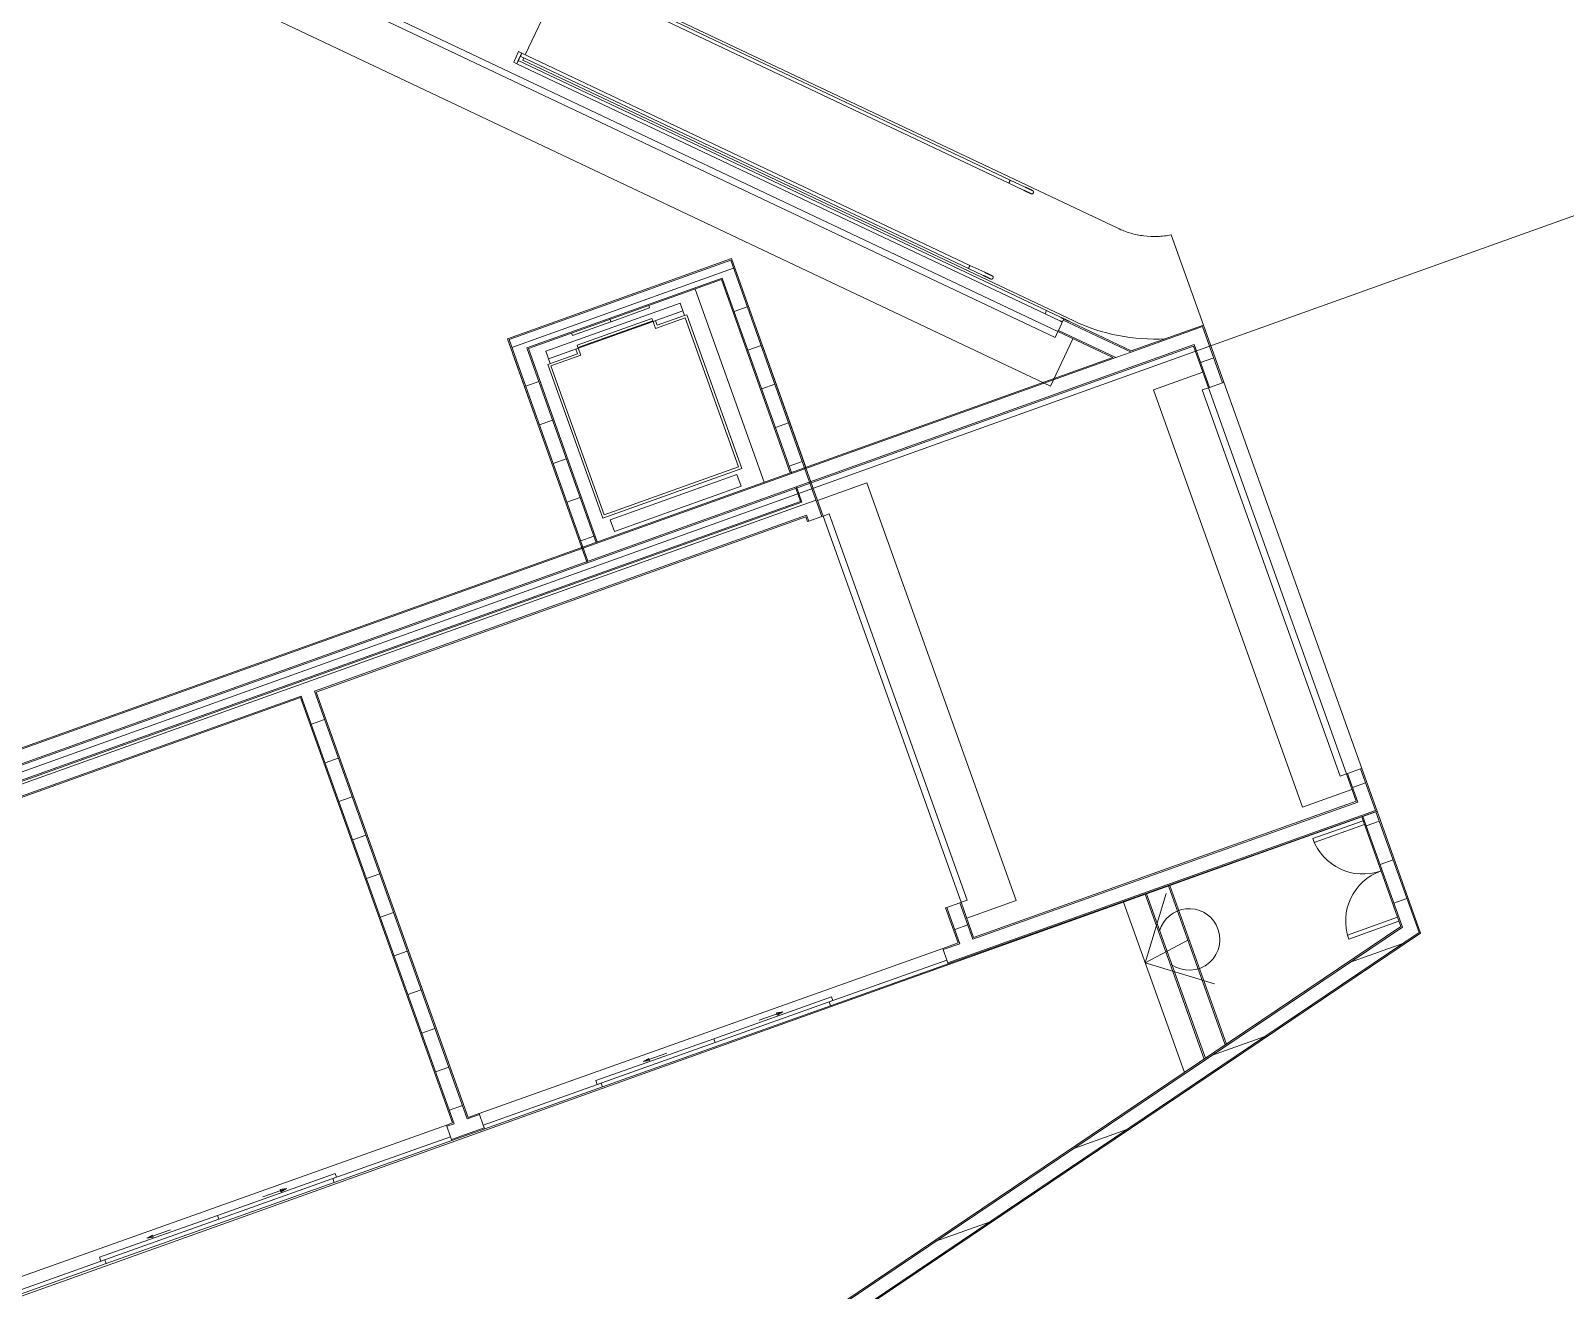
# Model space of a CAD drawing. Header units: metres. Extents: x 286532 to 329498, y 7396783 to 7466136.
# Drawn here: x 325561.71 to 325580.43, y 7397717.13 to 7397732.49 of the extents above; entities that cross this region are included whole.
import ezdxf

# ---------------------------------------------------------------- set-up
doc = ezdxf.new("R2010")
doc.units = ezdxf.units.M
doc.header["$LTSCALE"] = 10
doc.layers.get('0').update_dxf_attribs({"color": 255})
doc.layers.add('_  ARQ-AUX-001', color=1, linetype='Continuous', lineweight=5)
doc.layers.add('_AUXILIAR', color=7, linetype='Continuous', lineweight=30)

# ---------------------------------------------------------------- blocks, each defined once
blk = doc.blocks.new('ESTACAODRONE')
at = {"layer": '_  ARQ-AUX-001'}
for p, q in [((-62.80199377751251, -86.83322163347043), (-39.33758601723246, -98.2306847349841)), ((-39.3026325462634, -98.15872464279951), (-62.76704030654344, -86.76126154128586)), ((-63.22892240638017, -87.24708106111842), (-39.39895737780242, -98.82210779515496)), ((-46.5975127936108, -93.00334791000932), (-38.56063473573886, -96.90713367983699)), ((-46.56522963472131, -93.09796158016623), (-39.88227535668895, -96.34410039479735)), ((-39.8639247844302, -96.30632134640045), (-46.54687906246255, -93.06018253176933)), ((-45.76370764768217, -94.71989574283361), (-45.278793253412, -93.72158331330866)), ((-45.84367906906786, -94.68023716226544), (-45.90572148003798, -94.80796632589309)), ((-45.84367906906786, -94.68023716226544), (-45.90572148003798, -94.80796632589309)), ((-45.84367906906758, -94.68023716226558), (-45.80590002067063, -94.69858773452435)), ((-45.84303542413869, -94.680549802559), (-45.84367906906758, -94.68023716226558)), ((-45.84367906906758, -94.68023716226558), (-45.84303542413869, -94.680549802559)), ((-45.84303542413869, -94.680549802559), (-45.84367906906758, -94.68023716226558)), ((-45.90572148003767, -94.80796632589322), (-45.90507783510878, -94.80827896618663)), ((-45.86794243164073, -94.82631689815199), (-45.90572148003767, -94.80796632589322)), ((-45.90572148003767, -94.80796632589322), (-45.90507783510878, -94.80827896618663)), ((-45.90507783510878, -94.80827896618663), (-45.90572148003767, -94.80796632589322)), ((-45.86858607656964, -94.82600425785854), (-45.86794243164073, -94.82631689815199)), ((-45.86858607656964, -94.82600425785854), (-45.86794243164073, -94.82631689815199)), ((-45.86794243164073, -94.82631689815199), (-45.86858607656964, -94.82600425785854)), ((-45.86794243164101, -94.8263168981519), (-45.80590002067089, -94.69858773452425)), ((-45.86794243164076, -94.82631689815202), (-45.84959185938197, -94.7885378497551)), ((-45.86794243164101, -94.82631689815192), (-39.45696209608872, -97.940348693264)), ((-45.84990449967566, -94.78918149468385), (-45.82393795263624, -94.73572313799231)), ((-39.43861152382996, -97.9025696448671), (-45.84959185938226, -94.78853784975502)), ((-45.82425059292967, -94.73636678292118), (-40.38473150186934, -97.37852671995083)), ((-45.80590002067063, -94.69858773452435), (-45.80654366559955, -94.69827509423091)), ((-45.80654366559955, -94.69827509423091), (-45.80590002067063, -94.69858773452435)), ((-45.80590002067063, -94.69858773452435), (-45.80654366559955, -94.69827509423091)), ((-40.36638092961059, -97.3407476715539), (-45.80590002067089, -94.69858773452425)), ((-45.79440904903458, -94.78310193121433), (-45.7814186118776, -94.75635800417513)), ((-39.10678271966754, -98.03151012025774), (-45.79440904903458, -94.78310193121433)), ((-39.8822753566889, -96.34410039479738), (-39.70381432807113, -96.43078500280068)), ((-39.68546375581237, -96.39300595440376), (-39.86392478443015, -96.30632134640048)), ((-37.90959988615941, -96.99490358307958), (-37.5277569424361, -98.09806264936924)), ((-43.27381862088805, -97.22981171216816), (-46.01429373020073, -98.17838849965483)), ((-45.99523701966973, -98.18766544945538), (-43.28311169258086, -97.24890153948218)), ((-43.28311169258086, -97.24890153948218), (-42.34905693127075, -99.96265660133213)), ((-42.33000022079796, -99.97193355113268), (-43.27381862088805, -97.22981171216816)), ((-45.96134436564924, -98.28613543753787), (-43.24921903882873, -97.34737152678491)), ((-45.77926096774172, -98.29280421976), (-43.38843317347346, -97.46525291632861)), ((-45.76020425721072, -98.30208116956055), (-43.39772624528268, -97.48434274364263)), ((-43.39772624528268, -97.48434274364263), (-42.58408969332231, -99.84824088029563)), ((-43.38843317347346, -97.46525291632861), (-42.56503298279131, -99.85751783009619)), ((-40.38473150186929, -97.37852671995084), (-40.20627047325151, -97.46521132795414)), ((-40.18791990099276, -97.42743227955722), (-40.36638092961054, -97.34074767155394)), ((-43.7217732428676, -97.59650703865293), (-42.90403471754588, -99.95898533573941)), ((-45.55069659995863, -98.33538412849063), (-43.90641170518644, -97.76623811486671)), ((-44.27895517186423, -97.82111402429595), (-44.75036985066178, -97.98428756317263)), ((-44.28876803416836, -97.79276428473011), (-44.27895517186423, -97.82111402429595)), ((-44.23752382192488, -97.98666897964972), (-43.87370216417357, -97.86073724675018)), ((-43.85407643956594, -97.91743672587995), (-43.90641170518644, -97.76623811486671)), ((-43.24714049493133, -97.87575745782947), (-43.0864917285231, -97.82015115427129)), ((-44.23752382192488, -97.98666897964972), (-45.51798705894576, -98.4298832603741)), ((-44.75253181190126, -97.98503589554798), (-45.22394649069882, -98.14820943442464)), ((-44.25060763833003, -97.94886932689634), (-45.16724921759958, -98.26615187472116)), ((-45.15743635529572, -98.2945016142862), (-44.24079477602617, -97.97721906646137)), ((-44.7623446742054, -97.95668615598213), (-44.75253181190126, -97.98503589554798)), ((-44.75036985066178, -97.98428756317263), (-44.76018271296593, -97.95593782360679)), ((-44.24079477602617, -97.97721906646137), (-44.25060763833003, -97.94886932689634)), ((-44.23752382192488, -97.98666897964972), (-44.20808523501329, -98.07171819834484)), ((-44.20917408235984, -97.97685611734586), (-44.18954835775222, -98.03355559647564)), ((-43.84426357726198, -97.9457864654453), (-44.20808523501329, -98.07171819834484)), ((-43.85407643956594, -97.91743672587995), (-44.18954835775222, -98.03355559647564)), ((-43.85407643956594, -97.91743672587995), (-43.82572670000091, -97.90762386357609)), ((-43.84426357726198, -97.9457864654453), (-43.21296943571388, -99.76961971079528)), ((-43.17480683384498, -99.78815658805647), (-43.82572670000091, -97.90762386357609)), ((-39.43861152382968, -97.90256964486719), (-39.45696209608843, -97.9403486932641)), ((-39.45696209608873, -97.94034869326397), (-39.27850106747094, -98.02703330126727)), ((-39.26015049521219, -97.98925425287037), (-39.43861152382997, -97.90256964486707)), ((-39.23491019610083, -98.01930196397007), (-39.29607877013041, -98.14523212518543)), ((-39.22835642041173, -98.00580944679677), (-39.23491019610083, -98.01930196397007)), ((-39.23491019610083, -98.01930196397007), (-38.41081405017758, -98.41959356795996)), ((-38.40984905819641, -98.40338638797402), (-39.22835642041173, -98.00580944679677)), ((-46.01429373020073, -98.17838849965483), (-45.07047533011064, -100.9205103386194)), ((-45.99523701966973, -98.18766544945538), (-45.06118225835962, -100.9014205113053)), ((-45.22394649069882, -98.14820943442464), (-45.23375935300296, -98.1198596948588)), ((-39.11985391211439, -98.24750645906103), (-39.39895737780242, -98.82210779515496)), ((-39.33758601723246, -98.2306847349841), (-39.3026325462634, -98.15872464279951)), ((-39.29607877013041, -98.14523212518543), (-39.30263254616875, -98.15872464329004)), ((-39.30263254616875, -98.15872464329004), (-38.63704037986463, -98.48202545847744)), ((-39.29607877013041, -98.14523212518543), (-38.59791278559715, -98.48435515444726)), ((-38.41081405017758, -98.41959356795996), (-37.53702538076323, -98.11714394949377)), ((-37.5277569424361, -98.09806264936924), (-38.40984905819641, -98.40338638797402)), ((-37.29980887949932, -98.80247161723673), (-37.53702538076323, -98.11714394949377)), ((-37.28563400963321, -98.79756518639624), (-37.5277569424361, -98.09806264936924)), ((-61.17817059118534, -106.4800885943696), (-37.64206768543227, -98.3333986941725)), ((-61.15503047034144, -106.4879521299154), (-37.65133612416685, -98.35247999522835)), ((-45.59911205398384, -99.3846361655742), (-45.95096779917367, -98.36811127793044)), ((-45.77926096774172, -98.29280421976), (-44.95586077746702, -100.6850691344589)), ((-44.94656770571601, -100.6659793071449), (-45.76020425721072, -98.30208116956055)), ((-45.49836133433809, -98.48658273950403), (-45.55069659995863, -98.33538412849063)), ((-45.52671107390312, -98.49639560180789), (-45.16288941615179, -98.37046386890835)), ((-45.12472681428289, -98.38900074616953), (-45.48854847203422, -98.51493247906907)), ((-45.16288941615179, -98.37046386890835), (-45.18251514075947, -98.3137643897784)), ((-45.16724921759958, -98.26615187472116), (-45.15743635529572, -98.2945016142862)), ((-45.15416540119443, -98.30395152747454), (-45.12472681428289, -98.38900074616953)), ((-43.08441318457983, -98.34853708529992), (-42.92376441820704, -98.29293078175401)), ((-42.90336089750053, -98.3061206843704), (-42.3925286870799, -99.78193474095315)), ((-38.59791278559715, -98.48435515444726), (-38.41081405017758, -98.41959356795996)), ((-37.65133612416685, -98.35247999522835), (-37.47463227342814, -98.86298426799476)), ((-37.46045740362024, -98.85807783715427), (-37.64206768543227, -98.3333986941725)), ((-61.30391020898242, -106.3437157562003), (-38.59791278559715, -98.48435515444726)), ((-38.63704037986463, -98.48202545847744), (-61.29779709654395, -106.3257266264409)), ((-45.52671107390312, -98.49639560180789), (-44.87579120774725, -100.3769283262881)), ((-45.48854847203422, -98.51493247906907), (-44.85725433048607, -100.3387657244192)), ((-37.56548175759556, -98.55465840888913), (-37.4048332329136, -98.49905218900108)), ((-45.79861705561714, -98.75891506511891), (-45.63796828885268, -98.70330876143741)), ((-42.92168587422836, -98.82131671277038), (-42.76103710789101, -98.76571040923673)), ((-37.54109806073733, -98.67096203233861), (-38.14475851520886, -98.87991058032881)), ((-37.46045740362024, -98.85807783715427), (-37.29980887949932, -98.80247161723673)), ((-37.29980887949932, -98.80247161723673), (-37.28563400963321, -98.79756518639624)), ((-37.28563400963321, -98.79756518639624), (-35.65015695907641, -103.5225217808038)), ((-38.14475851520886, -98.87991058032881), (-36.37634988988915, -103.9889116464762)), ((-37.47463227339922, -98.86298426832565), (-37.55023157890598, -98.88915190113595)), ((-37.55023157890598, -98.88915190113595), (-35.91475452826257, -103.6141084953089)), ((-37.47463227342814, -98.86298426799476), (-37.46045740362024, -98.85807783715427)), ((-35.83915522275581, -103.5879408624986), (-37.47463227339922, -98.86298426832565)), ((-45.63588974528622, -99.23169469259648), (-45.47524097853662, -99.17608838892014)), ((-42.75895856387686, -99.29409634024083), (-42.59830979757493, -99.23849003671944)), ((-45.47316243467438, -99.70447431997684), (-45.31251366822056, -99.64886801640286)), ((-42.59623125352539, -99.7668759677113), (-42.43558248725887, -99.71126966420216)), ((-44.87579120774725, -100.3769283262881), (-43.17480683384498, -99.78815658805647)), ((-44.85725433048607, -100.3387657244192), (-43.21296943571388, -99.76961971079528)), ((-44.78383713173404, -100.3980102594195), (-43.23405136884531, -99.86157378680848)), ((-43.23405136884531, -99.86157378680848), (-43.184987057326, -100.0033224846337)), ((-45.31043512437299, -100.1772539474646), (-45.14978635790445, -100.1216476438856)), ((-43.184987057326, -100.0033224846337), (-44.73477282021473, -100.5397589572447)), ((-42.51913822506322, -100.0374010019004), (-42.46353202796308, -100.1980495341122)), ((-42.44445072917733, -100.2073179734871), (-42.50986978411674, -100.0183196999133)), ((-42.20304337207926, -100.3850272605196), (-42.34922126005404, -99.96271348092705)), ((-42.18886850168929, -100.3801208315417), (-42.33013996126829, -99.97198192030191)), ((-42.25533426169439, -100.1880985862178), (-41.65167377742544, -99.9791501243135)), ((-39.88326588068249, -105.0881514426474), (-41.65167377742544, -99.9791501243135)), ((-42.44445072917733, -100.2073179734871), (-61.06465719779953, -106.6524396911263)), ((-42.46353202796308, -100.1980495341122), (-61.05854408576852, -106.634450561367)), ((-61.04528079356589, -106.6818595189282), (-42.43328388778858, -100.2395794261154)), ((-42.43322363640647, -100.2395585709497), (-42.27263536366721, -100.1839732064214)), ((-48.41293622745434, -102.4531208397821), (-42.38884453254286, -100.3679665056989)), ((-48.3938549265149, -102.4623892782256), (-42.39811297302367, -100.387047807686)), ((-44.73477282021473, -100.5397589572447), (-44.78383713173404, -100.3980102594195)), ((-42.39811297302367, -100.387047807686), (-42.37786677462282, -100.4455398861319)), ((-42.36369190423284, -100.440633457154), (-42.38884453254286, -100.3679665056989)), ((-42.37786677462282, -100.4455398861319), (-42.36369190423284, -100.440633457154)), ((-42.36369190423284, -100.440633457154), (-42.20304337207926, -100.3850272605196)), ((-42.20304337207926, -100.3850272605196), (-42.18886850168929, -100.3801208315417)), ((-42.11326919250138, -100.3539532096543), (-42.18886850173981, -100.3801208316836)), ((-42.18886850173981, -100.3801208316836), (-40.55339212490592, -105.1050776590862)), ((-40.47779281566749, -105.0789100370568), (-42.11326919250138, -100.3539532096543)), ((-45.14770781407159, -100.6500335749524), (-44.98705904758842, -100.5944272713683)), ((-54.51735142548569, -104.5660780202597), (-48.57358475151705, -102.5087270587683)), ((-54.49827012454625, -104.5753464587033), (-48.58285319025163, -102.5278083598241)), ((-48.58285319025163, -102.5278083598241), (-46.78155853174394, -107.7318184506148)), ((-48.57358475151705, -102.5087270587683), (-46.76247016631532, -107.7411072980613)), ((-48.41293622745434, -102.4531208397821), (-46.60174163826741, -107.6857322137803)), ((-46.59246614540461, -107.6666712928563), (-48.3938549265149, -102.4623892782256)), ((-48.45447642013153, -102.8528356450995), (-48.29382789599364, -102.7972294253998)), ((-48.2909287150861, -103.3253313045233), (-48.1302801909485, -103.2697250848237)), ((-35.91475452826257, -103.6141084953089), (-35.83915522275581, -103.5879408624986)), ((-35.82498035294702, -103.5830344315618), (-35.83915522275493, -103.5879408624023)), ((-35.83915522275493, -103.5879408624023), (-35.72351191745838, -103.9220388540998)), ((-35.66433182888431, -103.5274282116443), (-35.82498035294702, -103.5830344315618)), ((-35.70442355249543, -103.9313277024776), (-35.82498035294702, -103.5830344315618)), ((-35.65015695907641, -103.5225217808038), (-35.66433182888431, -103.5274282116443)), ((-35.48808874678798, -104.0366013078019), (-35.66433182888431, -103.5274282116443)), ((-35.46900038135936, -104.0458901552483), (-35.65015695907641, -103.5225217808038)), ((-48.12738101004058, -103.7978269639471), (-47.96673248590338, -103.7422207442476)), ((-35.77268943541762, -103.779963098486), (-36.37634988988915, -103.9889116464762)), ((-35.7664570014278, -103.7521106623202), (-35.6058084774169, -103.6965044426644)), ((-40.72260414808989, -105.8400256074965), (-35.48808874678798, -104.0366013078019)), ((-40.7177181164152, -105.8542075222358), (-35.46900038135936, -104.0458901552483)), ((-40.41392212122446, -105.5538702886552), (-35.70442355249543, -103.9313277024776)), ((-35.72351191745838, -103.9220388540998), (-40.40464662661543, -105.5348093667999)), ((-35.48274786601542, -104.0520313205197), (-35.64339639013633, -104.107637539506)), ((-35.46857299620751, -104.0471248887479), (-35.48274786601542, -104.0520313205197)), ((-34.97102173161693, -105.530427957885), (-35.48274786601542, -104.0520313205197)), ((-34.95303260232322, -105.5365410689265), (-35.46857299620751, -104.0471248887479)), ((-57.75182064610999, -111.7601566212252), (-35.65757126000244, -104.1125439712778)), ((-47.96383330499518, -104.270322623371), (-47.80318478085823, -104.2147164036716)), ((-35.64121648946386, -104.1597935368327), (-36.25546084670635, -104.3724055534163)), ((-36.23910607619991, -104.419655119358), (-35.62486171895743, -104.2070431027744)), ((-35.64339639013633, -104.107637539506), (-35.65757126000244, -104.1125439712778)), ((-35.65757126000244, -104.1125439712778), (-35.19288765784586, -105.455032909289)), ((-35.17489852849394, -105.4611460203305), (-35.64339639013633, -104.107637539506)), ((-35.60290929670427, -104.2246063218554), (-35.44226077277173, -104.1690001022268)), ((-36.25546084670635, -104.3724055534163), (-36.23910607619991, -104.419655119358)), ((-47.80028559994966, -104.7428182827948), (-47.63963707581303, -104.6872120630955)), ((-35.43936159170366, -104.6971019812948), (-35.27871306764834, -104.6414957616236)), ((-37.35076660424238, -106.8762490600348), (-38.02387691487093, -104.9316072817892)), ((-37.33435016253497, -106.8654369097203), (-38.00587483018171, -104.9253761144355)), ((-47.6367378949042, -105.2153139422187), (-47.47608937076785, -105.1597077225195)), ((-40.72821552725509, -105.1655902843922), (-40.74239039805252, -105.1704967143014)), ((-40.74239039805252, -105.1704967143014), (-40.59373901289655, -105.5999565254897)), ((-40.56756699545076, -105.1099840877578), (-40.72821552725509, -105.1655902843922)), ((-40.57465064967982, -105.6092453738675), (-40.72821552725509, -105.1655902843922)), ((-40.55339212465333, -105.1050776587799), (-40.56756699545076, -105.1099840877578)), ((-40.41392212122446, -105.5538702886552), (-40.56756699545076, -105.1099840877578)), ((-40.55339212490592, -105.1050776590862), (-40.47779281566749, -105.0789100370568)), ((-40.40464662661543, -105.5348093667999), (-40.55339212465333, -105.1050776587799)), ((-40.48692636495144, -105.2970999045517), (-39.88326588068249, -105.0881514426474)), ((-37.85140345216496, -107.2059770906344), (-38.57286962150829, -105.1216333601624)), ((-37.85140345216496, -107.2059770906344), (-38.57286962150829, -105.1216333601624)), ((-38.31509942433331, -105.866341451183), (-38.05015229817946, -105.0231018522754)), ((-37.60929324902827, -107.0465191500261), (-38.30737431067973, -105.0297359051183)), ((-37.59287680737907, -107.0357069997117), (-38.28937222604873, -105.0235047377646)), ((-35.27581388670296, -105.1695976407341), (-35.11516536252495, -105.1139914210205)), ((-35.8465915840455, -105.5536447019595), (-35.23234722680301, -105.3410326853759)), ((-35.19288765784586, -105.455032909289), (-54.16915464610793, -117.9531283993274)), ((-54.16090408310993, -117.9656554982066), (-35.17489852849394, -105.4611460203305)), ((-54.06739770522108, -118.1076292889193), (-34.97102173161693, -105.530427957885)), ((-54.05914714263054, -118.1201563887298), (-34.95303260232322, -105.5365410689265)), ((-40.6342598730177, -105.4370319361705), (-40.47361134895144, -105.3814257164956)), ((-35.21599245629658, -105.3882822513176), (-35.83023681353907, -105.6008942679013)), ((-47.47319018985874, -105.6878096016425), (-47.31254166572273, -105.6322033819434)), ((-46.45563092431985, -107.6195280626416), (-40.78286520723486, -105.6651153312996)), ((-40.59373901289655, -105.5999565254897), (-40.78286520723486, -105.6651153312996)), ((-40.78286520723486, -105.6651153312996), (-40.77797917556018, -105.6792972460389)), ((-40.77797917556018, -105.6792972460389), (-40.57465064967982, -105.6092453738675)), ((-40.77797917556018, -105.6792972460389), (-40.73400488909101, -105.8069344740361)), ((-38.04620552738197, -105.7260227547958), (-38.31509942433331, -105.866341451183)), ((-37.77731163031422, -105.5857040584087), (-38.04620552738197, -105.7260227547958)), ((-35.83023681353907, -105.6008942679013), (-35.8465915840455, -105.5536447019595)), ((-35.82334241061884, -105.8882223027309), (-35.17191558230701, -105.6627400984729)), ((-40.73400488919289, -105.8069344746745), (-42.17583284219925, -106.3036810437915)), ((-42.1595460694413, -106.350954091431), (-40.71771811643494, -105.8542075223141)), ((-40.71771811643494, -105.8542075223141), (-40.73400488919289, -105.8069344746745)), ((-38.31509942433331, -105.866341451183), (-37.4718598262989, -106.1312885778025)), ((-47.30964248481328, -106.1603052610663), (-47.14899396067753, -106.1046990413673)), ((-42.14484656731764, -106.240121223394), (-43.586674520324, -106.7368677925109)), ((-43.57038774756606, -106.7841408401505), (-42.1285597945597, -106.2873942710335)), ((-42.1285597945597, -106.2873942710335), (-42.14484656731764, -106.240121223394)), ((-42.15954606945161, -106.3509540911764), (-44.94865587993991, -107.3118736837059)), ((-43.02994073549708, -106.5181935763073), (-42.74176423708636, -106.4189094095749)), ((-42.74176423708636, -106.4189094095749), (-42.81852499035014, -106.4310810421496)), ((-42.81852499035014, -106.4310810421496), (-42.80973280697658, -106.4566007267214)), ((-42.80973280697658, -106.4566007267214), (-42.74176423708636, -106.4189094095749)), ((-42.17583284219925, -106.3036810437915), (-42.1595460694413, -106.350954091431)), ((-47.14609477976779, -106.6328009204901), (-46.98544625563235, -106.5771947007913)), ((-45.02850247312132, -107.2336143613573), (-43.58667452011497, -106.7368677922403)), ((-43.57038774735703, -106.7841408398798), (-45.01221570036339, -107.2808874089968)), ((-43.58667452011497, -106.7368677922403), (-43.57038774735703, -106.7841408398798)), ((-43.586674520324, -106.7368677925109), (-43.57038774756606, -106.7841408401505)), ((-37.51658101769672, -107.0034183427617), (-36.86515418936415, -106.7779361384966)), ((-46.98254707472236, -107.105296579914), (-46.82189855058721, -107.0496903602152)), ((-44.15995566606392, -106.9075125920422), (-44.44813216447464, -107.0067967587746)), ((-44.44813216447464, -107.0067967587746), (-44.38016359458442, -106.9691054416281)), ((-44.37137141121086, -106.9946251261999), (-44.44813216447464, -107.0067967587746)), ((-44.38016359458442, -106.9691054416281), (-44.37137141121086, -106.9946251261999)), ((-45.01221570036339, -107.2808874089968), (-45.02850247312132, -107.2336143613573)), ((-46.4067706057302, -107.7613472053559), (-44.96494265272384, -107.2646006362389)), ((-44.94865587996591, -107.3118736838784), (-46.39048383297227, -107.8086202529954)), ((-44.96494265272384, -107.2646006362389), (-44.94865587996591, -107.3118736838784)), ((-46.81899936967687, -107.5777922393378), (-46.65835084554203, -107.5221860196391)), ((-52.52999512845417, -109.7123017329723), (-46.85722941183485, -107.7578890025616)), ((-46.78155853174394, -107.7318184506148), (-46.85722941183485, -107.7578890025616)), ((-46.85722941183485, -107.7578890025616), (-46.85234338010196, -107.7720709173009)), ((-46.85234338010196, -107.7720709173009), (-46.76247016631532, -107.7411072980613)), ((-46.85234338010196, -107.7720709173009), (-46.80836909363279, -107.8997081452981)), ((-46.79696835268987, -107.9327992787585), (-46.39536986476742, -107.7944383379072)), ((-46.60174163826741, -107.6857322137803), (-46.4507448921795, -107.6337099764496)), ((-46.45563092431985, -107.6195280626416), (-46.59246614540461, -107.6666712928563)), ((-46.4507448921795, -107.6337099764496), (-46.45563092431985, -107.6195280626416)), ((-46.40677060576854, -107.7613472053781), (-46.4507448921795, -107.6337099764496)), ((-46.39048383297227, -107.8086202529954), (-46.4067706057302, -107.7613472053559)), ((-46.80836909338542, -107.8997081450051), (-48.25019704639178, -108.3964547141221)), ((-48.23391027363384, -108.4437277617617), (-46.79208232062748, -107.9469811926447)), ((-46.79208232062748, -107.9469811926447), (-46.80836909338542, -107.8997081450051)), ((-46.79208232089877, -107.9469811934978), (-46.39048383303452, -107.8086202526465)), ((-39.20981962477467, -108.1186143827926), (-38.55839279642132, -107.8931321785203)), ((-48.21921077151017, -108.3328948937246), (-49.66103872451653, -108.8296414628416)), ((-48.20292399875223, -108.3801679413642), (-48.21921077151017, -108.3328948937246)), ((-48.23391027399339, -108.4437277624384), (-51.02302008442348, -109.4046473549679)), ((-49.64475195175859, -108.8769145104811), (-48.20292399875223, -108.3801679413642)), ((-49.10430493968961, -108.6109672466379), (-48.8161284412789, -108.5116830799055)), ((-48.8161284412789, -108.5116830799055), (-48.89288919454268, -108.5238547124803)), ((-48.89288919454268, -108.5238547124803), (-48.88409701116912, -108.549374397052)), ((-48.88409701116912, -108.549374397052), (-48.8161284412789, -108.5116830799055)), ((-48.25019704639178, -108.3964547141221), (-48.23391027363384, -108.4437277617617)), ((-51.1028666776631, -109.3263880326192), (-49.66103872465675, -108.8296414635023)), ((-49.64475195189881, -108.8769145111418), (-51.08657990490517, -109.3736610802588)), ((-49.66103872465675, -108.8296414635023), (-49.64475195189881, -108.8769145111418)), ((-49.66103872451653, -108.8296414628416), (-49.64475195175859, -108.8769145104811)), ((-50.2343198706057, -109.0002862633042), (-50.52249636901642, -109.0995704300366)), ((-50.52249636901642, -109.0995704300366), (-50.4545277991262, -109.0618791128901)), ((-50.44573561575264, -109.0873987974618), (-50.52249636901642, -109.0995704300366)), ((-50.4545277991262, -109.0618791128901), (-50.44573561575264, -109.0873987974618)), ((-40.90305823185258, -109.2338104228235), (-40.25163140347846, -109.0083282185439)), ((-52.48113481027198, -109.8541208766178), (-51.03930685726562, -109.3573743075008)), ((-51.02302008450769, -109.4046473551404), (-52.46484803751405, -109.9013939242574)), ((-51.08657990490517, -109.3736610802588), (-51.1028666776631, -109.3263880326192)), ((-51.03930685726562, -109.3573743075008), (-51.02302008450769, -109.4046473551404))]:
    blk.add_line(p, q, dxfattribs=at)
for points in [[(-45.82425059292939, -94.73636678292127), (-45.82393795263599, -94.73572313799241), (-45.82302133767504, -94.73383606654407), (-45.82156321384142, -94.73083416937692), (-45.81966294986469, -94.72692202082203), (-45.81745004559457, -94.72236622733828), (-45.81507530680003, -94.71747725872281), (-45.81270056800548, -94.71258829010732), (-45.81048766373533, -94.70803249662357), (-45.80858739975861, -94.7041203480687), (-45.80712927592498, -94.70111845090155), (-45.80621266096406, -94.69923137945321), (-45.80590002067063, -94.69858773452435)], [(-39.86392478442991, -96.30632134640055), (-39.86423742472331, -96.30696499132941), (-39.86515403968426, -96.30885206277776), (-39.86661216351786, -96.3118539599449), (-39.86851242749458, -96.31576610849979), (-39.87072533176473, -96.32032190198353), (-39.87310007055927, -96.32521087059901), (-39.87547480935382, -96.3300998392145), (-39.87768771362397, -96.33465563269824), (-39.87958797760069, -96.33856778125312), (-39.88104610143432, -96.34156967842027), (-39.88196271639524, -96.34345674986861), (-39.88227535668867, -96.34410039479747)], [(-40.36638092961027, -97.34074767155401), (-40.3666935699037, -97.34139131648287), (-40.36761018486462, -97.3432783879312), (-40.36906830869825, -97.34628028509835), (-40.37096857267497, -97.35019243365323), (-40.37318147694512, -97.35474822713698), (-40.37555621573966, -97.35963719575247), (-40.37793095453421, -97.36452616436796), (-40.38014385880436, -97.36908195785169), (-40.38204412278108, -97.37299410640658), (-40.38350224661468, -97.37599600357373), (-40.38441886157563, -97.37788307502207), (-40.38473150186906, -97.37852671995091)]]:
    blk.add_lwpolyline(points, dxfattribs=at)
at = {"layer": '_  ARQ-AUX-001', "flags": 128}
for points in [[(-39.61242501099669, -96.4751759109314), (-39.61249811270268, -96.47514040293966), (-39.61271730087351, -96.47503393576969), (-39.61308222485484, -96.47485667974624), (-39.61359230084619, -96.47460891844113), (-39.61424671283473, -96.47429104821961), (-39.61504441390094, -96.47390357760621), (-39.61598412789323, -96.47344712647126), (-39.61706435146971, -96.47292242503919), (-39.61828335650307, -96.47233031272039), (-39.61963919284531, -96.47167173676824), (-39.62112969144749, -96.47094775076378), (-39.62275246782984, -96.47015951293018), (-39.62450492589629, -96.46930828427982), (-39.62638426208779, -96.46839542659694), (-39.62838746986733, -96.46742240025914), (-39.63051134452978, -96.46639076190095), (-39.63275248832877, -96.4653021619237), (-39.6351073159123, -96.46415834185511), (-39.63757206005856, -96.4629611315633), (-39.64014277770271, -96.46171244632936), (-39.64281535624492, -96.46041428378327), (-39.64558552012962, -96.45906872070817), (-39.64844883768556, -96.45767790971797), (-39.65140072821543, -96.45624407581354), (-39.6544364693241, -96.45476951282328), (-39.65755120447338, -96.4532565797334), (-39.66073995075148, -96.45170769691411), (-39.66399760684457, -96.4501253422475), (-39.66731896119786, -96.4485120471635), (-39.67069870035288, -96.4468703925901), (-39.67413141744795, -96.44520300482439), (-39.67761162086801, -96.44351255133112), (-39.68113374302998, -96.44180173647527), (-39.68469214928974, -96.44007329719565), (-39.68828114695638, -96.4383299986264), (-39.69189499439923, -96.43657462967333), (-39.6955279102333, -96.43480999855232), (-39.69917408256825, -96.43303892829674), (-39.70282767830612, -96.43126425224116), (-39.70381432807113, -96.43078500280068)], [(-39.70381432807113, -96.43078500280068), (-39.70015973012955, -96.43256016566076), (-39.69651097876507, -96.43433248863894), (-39.69287391120152, -96.43609913639655), (-39.68925434597113, -96.43785728267403), (-39.68565807360613, -96.43960411481238), (-39.68209084737515, -96.44133683825282), (-39.67855837407919, -96.44305268100749), (-39.67506630492197, -96.44474889809398), (-39.6716202264692, -96.4464227759268), (-39.66822565171128, -96.44807163665851), (-39.66488801124369, -96.44969284246366), (-39.6616126445792, -96.45128379975881), (-39.65840479160574, -96.45284196335167), (-39.65526958420377, -96.45436484051288), (-39.65221203803634, -96.45584999496386), (-39.64923704452505, -96.45729505077428), (-39.64634936302492, -96.45869769616311), (-39.64355361321031, -96.46005568719696), (-39.64085426768455, -96.46136685137985), (-39.63825564482463, -96.4626290911288), (-39.63576190187283, -96.46384038712947), (-39.63337702828584, -96.46499880156665), (-39.63110483935269, -96.46610248122435), (-39.62894897009097, -96.46714966045057), (-39.62691286943159, -96.46813866398195), (-39.62499979470125, -96.46906790962377), (-39.62321280641144, -96.46993591078127), (-39.62155476336223, -96.47074127883775), (-39.62002831806876, -96.47148272537612), (-39.61863591251792, -96.47215906424007), (-39.61737977426151, -96.47276921343173), (-39.61626191285283, -96.47331219684254), (-39.61528411663163, -96.47378714581485), (-39.6144479498633, -96.47419330053165), (-39.6137547502363, -96.47453001123203), (-39.61320562672214, -96.47479673925068), (-39.61280145780133, -96.47499305787969), (-39.61254289005789, -96.47511865305111), (-39.61243033714508, -96.47517332383947)], [(-39.68546375581237, -96.39300595440376), (-39.68180915787079, -96.39478111726386), (-39.67816040650631, -96.39655344024204), (-39.67452333894277, -96.39832008799965), (-39.67090377371237, -96.40007823427713), (-39.66730750134737, -96.40182506641548), (-39.66374027511639, -96.40355778985592), (-39.66020780182043, -96.40527363261059), (-39.65671573266321, -96.40696984969708), (-39.65326965421044, -96.4086437275299), (-39.64987507945253, -96.41029258826161), (-39.64653743898494, -96.41191379406676), (-39.64326207232044, -96.41350475136191), (-39.64005421934699, -96.41506291495477), (-39.63691901194501, -96.41658579211598), (-39.63386146577758, -96.41807094656694), (-39.63088647226629, -96.41951600237738), (-39.62799879076616, -96.4209186477662), (-39.62520304095155, -96.42227663880006), (-39.62250369542579, -96.42358780298295), (-39.61990507256588, -96.4248500427319), (-39.61741132961406, -96.42606133873257), (-39.61502645602707, -96.42721975316975), (-39.61275426709393, -96.42832343282745), (-39.61059839783221, -96.42937061205367), (-39.60856229717282, -96.43035961558505), (-39.6066492224425, -96.43128886122688), (-39.60486223415268, -96.43215686238437), (-39.60320419110347, -96.43296223044085), (-39.60167774581001, -96.43370367697922), (-39.60028534025916, -96.43438001584317), (-39.59902920200275, -96.43499016503483), (-39.59791134059406, -96.43553314844564), (-39.59693354437287, -96.43600809741795), (-39.59609737760454, -96.43641425213475), (-39.59540417797754, -96.43675096283513), (-39.59485505446338, -96.43701769085378), (-39.59445088554257, -96.43721400948279), (-39.59419231779913, -96.43733960465421), (-39.59407976488632, -96.43739427544257)], [(-39.59407443873793, -96.4373968625345), (-39.59414754044392, -96.43736135454276), (-39.59436672861474, -96.43725488737279), (-39.59473165259609, -96.43707763134934), (-39.59524172858742, -96.43682987004424), (-39.59589614057598, -96.43651199982271), (-39.59669384164218, -96.43612452920931), (-39.59763355563448, -96.43566807807436), (-39.59871377921095, -96.43514337664229), (-39.59993278424432, -96.43455126432349), (-39.60128862058656, -96.43389268837134), (-39.60277911918874, -96.43316870236688), (-39.60440189557108, -96.43238046453328), (-39.60615435363754, -96.43152923588292), (-39.60803368982904, -96.43061637820004), (-39.61003689760857, -96.42964335186224), (-39.61216077227103, -96.42861171350405), (-39.61440191607002, -96.4275231135268), (-39.61675674365355, -96.42637929345821), (-39.61922148779981, -96.4251820831664), (-39.62179220544395, -96.42393339793246), (-39.62446478398616, -96.42263523538637), (-39.62723494787087, -96.42128967231127), (-39.6300982654268, -96.41989886132107), (-39.63305015595667, -96.41846502741664), (-39.63608589706534, -96.41699046442638), (-39.63920063221462, -96.4154775313365), (-39.64238937849272, -96.41392864851721), (-39.64564703458582, -96.4123462938506), (-39.6489683889391, -96.4107329987666), (-39.65234812809412, -96.4090913441932), (-39.6557808451892, -96.4074239564275), (-39.65926104860925, -96.40573350293423), (-39.66278317077123, -96.40402268807837), (-39.66634157703098, -96.40229424879875), (-39.66993057469762, -96.4005509502295), (-39.67354442214047, -96.39879558127643), (-39.67717733797454, -96.39703095015543), (-39.68082351030948, -96.39525987989984), (-39.68447710604736, -96.39348520384426), (-39.68546375581237, -96.39300595440376)], [(-39.58436020066886, -96.46546167286232), (-39.58474222385674, -96.46620971310786), (-39.58515385509816, -96.46694187814806), (-39.58559443587097, -96.46765699667505), (-39.58606326133993, -96.46835392465174), (-39.58655958148426, -96.46903154714201), (-39.58708260229765, -96.46968878009447), (-39.58763148705834, -96.47032457207658), (-39.5882053576678, -96.47093790595676), (-39.5888032960555, -96.4715278005317), (-39.58942434564756, -96.47209331209588), (-39.5900675128971, -96.47263353595146), (-39.59073176887375, -96.47314760785548), (-39.59141605090964, -96.47363470540257), (-39.59211926429947, -96.47409404934058), (-39.59284028405183, -96.47452490481717), (-39.59357795668895, -96.47492658255551), (-39.59433110209194, -96.47529843995689), (-39.59509851538885, -96.47563988212882), (-39.59587896888207, -96.47595036283661), (-39.59667121401253, -96.47622938537741), (-39.59747398335703, -96.47647650337467), (-39.59828599265585, -96.47669132149227), (-39.59910594286732, -96.47687349606709), (-39.59993252224605, -96.47702273565866), (-39.60076440844132, -96.47713880151547), (-39.60160027061271, -96.47722150795688), (-39.60243877155905, -96.4772707226703), (-39.60327856985769, -96.47728636692261), (-39.60411832201049, -96.47726841568637), (-39.60495668459316, -96.47721689767975), (-39.60579231640438, -96.47713189532053), (-39.60662388061155, -96.4770135445944), (-39.6074500468893, -96.47686203483723), (-39.60826949354784, -96.47667760843233), (-39.60908090964732, -96.47646056042262), (-39.60988299709506, -96.47621123803859), (-39.61067447272229, -96.47593004014288), (-39.61145407033679, -96.47561741659214), (-39.61222054274871, -96.47527386751734), (-39.61242501099669, -96.4751759109314)], [(-39.59407443873793, -96.4373968625345), (-39.59332639849239, -96.43777888572234), (-39.5925942334522, -96.43819051696377), (-39.59187911492521, -96.4386310977366), (-39.59118218694852, -96.43909992320555), (-39.59050456445823, -96.43959624334988), (-39.58984733150578, -96.44011926416326), (-39.58921153952368, -96.44066814892395), (-39.58859820564349, -96.44124201953343), (-39.58800831106856, -96.44183995792113), (-39.58744279950436, -96.44246100751319), (-39.58690257564879, -96.44310417476272), (-39.58638850374477, -96.44376843073937), (-39.58590140619769, -96.44445271277526), (-39.58544206225968, -96.44515592616507), (-39.58501120678307, -96.44587694591745), (-39.58460952904475, -96.44661461855458), (-39.58423767164336, -96.44736776395756), (-39.58389622947145, -96.44813517725446), (-39.58358574876364, -96.44891563074769), (-39.58330672622284, -96.44970787587815), (-39.58305960822559, -96.45051064522265), (-39.58284479010798, -96.45132265452146), (-39.58266261553316, -96.45214260473294), (-39.58251337594158, -96.45296918411165), (-39.58239731008479, -96.45380107030695), (-39.58231460364335, -96.45463693247834), (-39.58226538892996, -96.45547543342467), (-39.58224974467765, -96.45631523172332), (-39.58226769591387, -96.4571549838761), (-39.58231921392051, -96.45799334645876), (-39.58240421627973, -96.45882897827002), (-39.58252256700587, -96.45966054247717), (-39.58267407676303, -96.46048670875491), (-39.58285850316792, -96.46130615541345), (-39.58307555117764, -96.46211757151295), (-39.58332487356166, -96.46291965896069), (-39.58360607145737, -96.46371113458791), (-39.58391869500811, -96.4644907322024), (-39.5842622440829, -96.46525720461433), (-39.58436020066886, -96.46546167286232)], [(-40.11488115617708, -97.50960223608486), (-40.11495425788307, -97.50956672809312), (-40.11517344605389, -97.50946026092315), (-40.11553837003523, -97.5092830048997), (-40.11604844602657, -97.5090352435946), (-40.11670285801512, -97.50871737337307), (-40.11750055908133, -97.50832990275967), (-40.11844027307362, -97.50787345162472), (-40.1195204966501, -97.50734875019265), (-40.12073950168346, -97.50675663787385), (-40.1220953380257, -97.5060980619217), (-40.12358583662788, -97.50537407591725), (-40.12520861301023, -97.50458583808364), (-40.12696107107668, -97.50373460943328), (-40.12884040726818, -97.5028217517504), (-40.13084361504772, -97.5018487254126), (-40.13296748971017, -97.50081708705441), (-40.13520863350916, -97.49972848707716), (-40.13756346109269, -97.49858466700857), (-40.14002820523895, -97.49738745671677), (-40.1425989228831, -97.49613877148282), (-40.14527150142531, -97.49484060893673), (-40.14804166531001, -97.49349504586164), (-40.15090498286595, -97.49210423487143), (-40.15385687339582, -97.490670400967), (-40.15689261450449, -97.48919583797674), (-40.16000734965377, -97.48768290488687), (-40.16319609593187, -97.48613402206757), (-40.16645375202496, -97.48455166740096), (-40.16977510637825, -97.48293837231697), (-40.17315484553327, -97.48129671774356), (-40.17658756262834, -97.47962932997785), (-40.1800677660484, -97.47793887648459), (-40.18358988821037, -97.47622806162873), (-40.18714829447013, -97.47449962234911), (-40.19073729213677, -97.47275632377986), (-40.19435113957962, -97.47100095482679), (-40.19798405541369, -97.46923632370579), (-40.20163022774864, -97.4674652534502), (-40.20528382348651, -97.46569057739462), (-40.20627047325151, -97.46521132795414)], [(-40.20627047325151, -97.46521132795414), (-40.20261587530994, -97.46698649081422), (-40.19896712394546, -97.4687588137924), (-40.19533005638191, -97.47052546155001), (-40.19171049115152, -97.47228360782749), (-40.18811421878652, -97.47403043996584), (-40.18454699255554, -97.47576316340628), (-40.18101451925958, -97.47747900616095), (-40.17752245010236, -97.47917522324744), (-40.17407637164959, -97.48084910108027), (-40.17068179689167, -97.48249796181197), (-40.16734415642408, -97.48411916761712), (-40.16406878975959, -97.48571012491227), (-40.16086093678613, -97.48726828850513), (-40.15772572938416, -97.48879116566634), (-40.15466818321673, -97.49027632011732), (-40.15169318970544, -97.49172137592774), (-40.14880550820531, -97.49312402131658), (-40.1460097583907, -97.49448201235042), (-40.14331041286493, -97.49579317653331), (-40.14071179000502, -97.49705541628227), (-40.13821804705321, -97.49826671228293), (-40.13583317346622, -97.49942512672011), (-40.13356098453308, -97.50052880637782), (-40.13140511527136, -97.50157598560403), (-40.12936901461197, -97.50256498913541), (-40.12745593988164, -97.50349423477724), (-40.12566895159183, -97.50436223593474), (-40.12401090854262, -97.50516760399121), (-40.12248446324915, -97.50590905052958), (-40.12109205769831, -97.50658538939354), (-40.1198359194419, -97.5071955385852), (-40.11871805803322, -97.507738521996), (-40.11774026181202, -97.50821347096831), (-40.11690409504369, -97.50861962568511), (-40.11621089541669, -97.5089563363855), (-40.11566177190253, -97.50922306440414), (-40.11525760298171, -97.50941938303315), (-40.11499903523828, -97.50954497820457), (-40.11488648232547, -97.50959964899293)], [(-40.18791990099276, -97.42743227955722), (-40.18426530305118, -97.42920744241732), (-40.1806165516867, -97.4309797653955), (-40.17697948412316, -97.43274641315311), (-40.17335991889276, -97.4345045594306), (-40.16976364652776, -97.43625139156894), (-40.16619642029678, -97.43798411500939), (-40.16266394700082, -97.43969995776405), (-40.1591718778436, -97.44139617485054), (-40.15572579939083, -97.44307005268337), (-40.15233122463292, -97.44471891341507), (-40.14899358416532, -97.44634011922022), (-40.14571821750083, -97.44793107651537), (-40.14251036452738, -97.44948924010824), (-40.1393751571254, -97.45101211726944), (-40.13631761095797, -97.4524972717204), (-40.13334261744668, -97.45394232753084), (-40.13045493594655, -97.45534497291966), (-40.12765918613194, -97.45670296395352), (-40.12495984060618, -97.45801412813641), (-40.12236121774627, -97.45927636788537), (-40.11986747479445, -97.46048766388603), (-40.11748260120746, -97.46164607832321), (-40.11521041227432, -97.46274975798092), (-40.11305454301259, -97.46379693720714), (-40.11101844235321, -97.46478594073851), (-40.10910536762289, -97.46571518638034), (-40.10731837933307, -97.46658318753784), (-40.10566033628386, -97.46738855559431), (-40.1041338909904, -97.46813000213268), (-40.10274148543954, -97.46880634099664), (-40.10148534718314, -97.4694164901883), (-40.10036748577445, -97.4699594735991), (-40.09938968955326, -97.47043442257142), (-40.09855352278493, -97.47084057728821), (-40.09786032315792, -97.4711772879886), (-40.09731119964377, -97.47144401600724), (-40.09690703072296, -97.47164033463625), (-40.09664846297952, -97.47176592980767), (-40.09653591006671, -97.47182060059603)], [(-40.09653058391832, -97.47182318768796), (-40.09660368562431, -97.47178767969622), (-40.09682287379513, -97.47168121252625), (-40.09718779777648, -97.4715039565028), (-40.09769787376781, -97.4712561951977), (-40.09835228575637, -97.47093832497617), (-40.09914998682257, -97.47055085436277), (-40.10008970081487, -97.47009440322782), (-40.10116992439134, -97.46956970179575), (-40.10238892942471, -97.46897758947695), (-40.10374476576695, -97.4683190135248), (-40.10523526436913, -97.46759502752035), (-40.10685804075147, -97.46680678968674), (-40.10861049881792, -97.46595556103638), (-40.11048983500942, -97.4650427033535), (-40.11249304278896, -97.4640696770157), (-40.11461691745141, -97.46303803865752), (-40.1168580612504, -97.46194943868026), (-40.11921288883394, -97.46080561861167), (-40.12167763298019, -97.45960840831987), (-40.12424835062434, -97.45835972308592), (-40.12692092916654, -97.45706156053983), (-40.12969109305126, -97.45571599746474), (-40.13255441060718, -97.45432518647453), (-40.13550630113706, -97.4528913525701), (-40.13854204224573, -97.45141678957984), (-40.14165677739501, -97.44990385648997), (-40.1448455236731, -97.44835497367067), (-40.14810317976621, -97.44677261900407), (-40.15142453411949, -97.44515932392007), (-40.15480427327451, -97.44351766934666), (-40.15823699036959, -97.44185028158095), (-40.16171719378963, -97.44015982808769), (-40.16523931595162, -97.43844901323183), (-40.16879772221137, -97.43672057395221), (-40.17238671987801, -97.43497727538296), (-40.17600056732086, -97.43322190642989), (-40.17963348315493, -97.43145727530889), (-40.18327965548987, -97.4296862050533), (-40.18693325122775, -97.42791152899773), (-40.18791990099276, -97.42743227955722)], [(-40.08681634584925, -97.49988799801578), (-40.08719836903713, -97.50063603826132), (-40.08761000027855, -97.50136820330152), (-40.08805058105136, -97.50208332182851), (-40.08851940652032, -97.5027802498052), (-40.08901572666465, -97.50345787229547), (-40.08953874747804, -97.50411510524793), (-40.09008763223873, -97.50475089723004), (-40.09066150284819, -97.50536423111022), (-40.09125944123589, -97.50595412568516), (-40.09188049082795, -97.50651963724934), (-40.09252365807749, -97.50705986110492), (-40.09318791405414, -97.50757393300894), (-40.09387219609003, -97.50806103055604), (-40.09457540947986, -97.50852037449404), (-40.09529642923222, -97.50895122997063), (-40.09603410186934, -97.50935290770897), (-40.09678724727232, -97.50972476511035), (-40.09755466056924, -97.51006620728228), (-40.09833511406246, -97.51037668799007), (-40.09912735919292, -97.51065571053087), (-40.09993012853742, -97.51090282852813), (-40.10074213783624, -97.51111764664573), (-40.10156208804771, -97.51129982122055), (-40.10238866742644, -97.51144906081211), (-40.10322055362171, -97.51156512666893), (-40.1040564157931, -97.51164783311035), (-40.10489491673944, -97.51169704782376), (-40.10573471503808, -97.51171269207607), (-40.10657446719087, -97.51169474083983), (-40.10741282977354, -97.51164322283321), (-40.10824846158477, -97.51155822047399), (-40.10908002579194, -97.51143986974786), (-40.10990619206969, -97.51128835999069), (-40.11072563872823, -97.51110393358579), (-40.11153705482771, -97.51088688557608), (-40.11233914227545, -97.51063756319205), (-40.11313061790268, -97.51035636529635), (-40.11391021551718, -97.5100437417456), (-40.1146766879291, -97.5097001926708), (-40.11488115617708, -97.50960223608486)], [(-40.09653058391832, -97.47182318768796), (-40.09578254367278, -97.4722052108758), (-40.09505037863259, -97.47261684211723), (-40.0943352601056, -97.47305742289007), (-40.0936383321289, -97.47352624835901), (-40.09296070963862, -97.47402256850334), (-40.09230347668617, -97.47454558931672), (-40.09166768470407, -97.47509447407741), (-40.09105435082388, -97.4756683446869), (-40.09046445624895, -97.4762662830746), (-40.08989894468475, -97.47688733266665), (-40.08935872082918, -97.47753049991618), (-40.08884464892516, -97.47819475589283), (-40.08835755137807, -97.47887903792872), (-40.08789820744007, -97.47958225131853), (-40.08746735196346, -97.48030327107091), (-40.08706567422514, -97.48104094370804), (-40.08669381682375, -97.48179408911102), (-40.08635237465184, -97.48256150240792), (-40.08604189394403, -97.48334195590115), (-40.08576287140323, -97.48413420103161), (-40.08551575340598, -97.48493697037611), (-40.08530093528837, -97.48574897967492), (-40.08511876071355, -97.4865689298864), (-40.08496952112197, -97.48739550926511), (-40.08485345526518, -97.48822739546041), (-40.08477074882374, -97.4890632576318), (-40.08472153411035, -97.48990175857813), (-40.08470588985804, -97.49074155687678), (-40.08472384109426, -97.49158130902956), (-40.0847753591009, -97.49241967161223), (-40.08486036146012, -97.49325530342348), (-40.08497871218626, -97.49408686763063), (-40.08513022194342, -97.49491303390838), (-40.08531464834831, -97.49573248056691), (-40.08553169635803, -97.49654389666641), (-40.08578101874205, -97.49734598411415), (-40.08606221663776, -97.49813745974137), (-40.0863748401885, -97.49891705735587), (-40.08671838926329, -97.4996835297678), (-40.08681634584925, -97.49988799801578)], [(-39.27850106747094, -98.02703330126727), (-39.27484646952937, -98.02880846412735), (-39.27119771816489, -98.03058078710555), (-39.26756065060134, -98.03234743486315), (-39.26394108537094, -98.03410558114064), (-39.26034481300595, -98.03585241327899), (-39.25677758677497, -98.03758513671943), (-39.25324511347901, -98.03930097947408), (-39.24975304432179, -98.04099719656058), (-39.24630696586902, -98.04267107439341)], [(-39.2453854397527, -98.04311869105669), (-39.24881815684777, -98.041451303291), (-39.25229836026782, -98.03976084979773), (-39.2558204824298, -98.03805003494188), (-39.25937888868956, -98.03632159566226), (-39.26296788635621, -98.03457829709299), (-39.26658173379905, -98.03282292813994), (-39.27021464963313, -98.03105829701893), (-39.27386082196806, -98.02928722676334), (-39.27751441770593, -98.02751255070777), (-39.27850106747094, -98.02703330126727)], [(-39.16876117813776, -98.03364516100109), (-39.16883427984375, -98.03360965300936), (-39.16905346801457, -98.0335031858394), (-39.1694183919959, -98.03332592981594), (-39.16992846798725, -98.03307816851084), (-39.1705828799758, -98.0327602982893), (-39.17138058104201, -98.0323728276759), (-39.1723202950343, -98.03191637654095), (-39.17340051861078, -98.03139167510889), (-39.17461952364414, -98.0307995627901), (-39.17597535998637, -98.03014098683795), (-39.17746585858856, -98.02941700083348), (-39.17908863497091, -98.02862876299987), (-39.18084109303735, -98.02777753434953), (-39.18272042922886, -98.02686467666665), (-39.18472363700839, -98.02589165032884), (-39.18684751167084, -98.02486001197066), (-39.18908865546983, -98.0237714119934), (-39.19144348305336, -98.02262759192482), (-39.19390822719962, -98.02143038163301), (-39.19647894484378, -98.02018169639905), (-39.19915152338599, -98.01888353385296), (-39.20192168727069, -98.01753797077787), (-39.20478500482663, -98.01614715978766), (-39.20773689535649, -98.01471332588325), (-39.21077263646516, -98.01323876289298), (-39.21388737161445, -98.0117258298031), (-39.21707611789255, -98.0101769469838), (-39.22033377398564, -98.00859459231721), (-39.22365512833893, -98.00698129723321), (-39.22703486749395, -98.00533964265979), (-39.23046758458901, -98.0036722548941), (-39.23394778800907, -98.00198180140083), (-39.23746991017104, -98.00027098654498), (-39.24102831643081, -97.99854254726536), (-39.24461731409745, -97.99679924869609), (-39.24823116154029, -97.99504387974304), (-39.25186407737437, -97.99327924862203), (-39.2555102497093, -97.99150817836644), (-39.25916384544718, -97.98973350231087), (-39.26015049521219, -97.98925425287037)], [(-39.26015049521219, -97.98925425287037), (-39.25649589727061, -97.99102941573045), (-39.25284714590613, -97.99280173870865), (-39.24921007834258, -97.99456838646626), (-39.24559051311219, -97.99632653274374), (-39.2419942407472, -97.99807336488209), (-39.23842701451621, -97.99980608832253), (-39.23489454122026, -98.00152193107718), (-39.23140247206302, -98.00321814816368), (-39.22795639361026, -98.00489202599651), (-39.22456181885234, -98.00654088672822), (-39.22122417838476, -98.00816209253337), (-39.21794881172026, -98.00975304982852), (-39.21474095874679, -98.01131121342138), (-39.21160575134484, -98.01283409058259), (-39.2085482051774, -98.01431924503355), (-39.20557321166612, -98.01576430084397), (-39.20268553016597, -98.01716694623282), (-39.19988978035138, -98.01852493726666), (-39.1971904348256, -98.01983610144956), (-39.1945918119657, -98.02109834119851), (-39.19209806901387, -98.02230963719917), (-39.1897131954269, -98.02346805163634), (-39.18744100649376, -98.02457173129406), (-39.18528513723204, -98.02561891052028), (-39.18324903657265, -98.02660791405164), (-39.18133596184232, -98.02753715969347), (-39.17954897355251, -98.02840516085097), (-39.17789093050328, -98.02921052890746), (-39.17636448520982, -98.02995197544581), (-39.17497207965896, -98.03062831430978), (-39.17371594140258, -98.03123846350144), (-39.17259807999389, -98.03178144691225), (-39.1716202837727, -98.03225639588456), (-39.17078411700437, -98.03266255060136), (-39.17009091737737, -98.03299926130173), (-39.16954179386321, -98.03326598932038), (-39.16913762494239, -98.03346230794938), (-39.16887905719896, -98.0335879031208), (-39.16876650428615, -98.03364257390918)], [(-39.16876117813776, -98.03364516100109), (-39.1680131378922, -98.03402718418894), (-39.16728097285201, -98.03443881543039), (-39.16656585432504, -98.03487939620321), (-39.16586892634834, -98.03534822167215), (-39.16519130385806, -98.03584454181647), (-39.1645340709056, -98.03636756262986), (-39.16389827892351, -98.03691644739054), (-39.1632849450433, -98.03749031800004)]]:
    blk.add_lwpolyline(points, dxfattribs=at)
at = {"layer": '_  ARQ-AUX-001'}
for centre, radius, start, end in [((-38.10187042935286, -95.96265747025609), 2.299999999999986, 244.0925732102818, 272.6561377053172), ((-35.64121648946386, -104.1597935368327), 0.6499999999999995, 199.092573210473, 289.0925732104727), ((-35.21599245629658, -105.3882822513176), 0.6500000000000005, 109.0925732104735, 199.0925732104731), ((-37.77731163031422, -105.5857040584087), 0.3749999999999953, 27.55720430540597, 163.0111756780613), ((-37.77731163031422, -105.5857040584087), 0.3750000000000099, 233.6748369965598, 27.55720430540597)]:
    blk.add_arc(centre, radius, start, end, dxfattribs=at)
blk.add_open_spline([(-38.56063473573886, -96.90713367983699), (-38.51035774161573, -96.93153650593013), (-38.40659019420855, -96.97208800632507), (-38.24275307607604, -97.00765705760568), (-38.07534588559065, -97.01674503274262), (-37.96454422763782, -97.00512089114636), (-37.90959988615941, -96.99490358307958)], degree=3, dxfattribs=at)

msp = doc.modelspace()

# ---------------------------------------------------------------- hatches: boundary and pattern name
at = {"true_color": 0xc7c8ca, "transparency": 33554585}
h = msp.add_hatch(color=9, dxfattribs=at)
h.dxf.hatch_style = 1
edge = h.paths.add_edge_path(flags=17)
edge.add_line((325790.0735226213, 7397734.67766016), (325785.9323927848, 7397725.912165756))
edge.add_line((325785.9323927848, 7397725.912165756), (325782.7093856977, 7397727.434828392))
edge.add_arc((324589.4594356383, 7398283.744209212), 1316.558229059866, 334.2857714977699, 335.00442574012794, ccw=False)
edge.add_arc((325750.6665302786, 7397737.449563266), 35.29088016209248, 298.575962046057, 315.0391196846224, ccw=False)
edge.add_arc((325664.99061547, 7397898.480900479), 217.6941062931954, 294.35071983205427, 298.1059257641456, ccw=False)
edge.add_arc((325750.4188590042, 7397711.129368519), 11.7999999991149, 244.6772000939087, 291.53597668745437, ccw=False)
edge.add_line((325745.3717913929, 7397700.463201987), (325626.6594274847, 7397756.516840334))
edge.add_arc((325641.4665205635, 7397780.805911992), 28.4465992244239, 197.5252087172678, 238.63269810949652, ccw=False)
edge.add_line((325614.34028289, 7397772.23991893), (325596.3608602486, 7397822.673452049))
edge.add_line((325596.3608602486, 7397822.673452049), (325593.7456826678, 7397821.736449908))
edge.add_line((325593.7456826678, 7397821.736449908), (325590.5952728076, 7397830.529259314))
edge.add_line((325590.5952728076, 7397830.529259314), (325583.0624359138, 7397827.835494601))
edge.add_line((325583.0624359138, 7397827.835494601), (325598.2871906696, 7397780.984911129))
edge.add_arc((325581.6313068647, 7397777.612337251), 16.99390243241983, -27.409305437614705, 11.446794621133222, ccw=False)
edge.add_line((325596.7174845528, 7397769.789296752), (325590.0917240955, 7397755.764605783))
edge.add_arc((325564.4797332849, 7397765.980487031), 27.57423259051533, 298.0711945504558, 338.2543751509229, ccw=False)
edge.add_line((325577.4552939346, 7397741.649989116), (325549.6415609795, 7397730.903622619))
edge.add_line((325549.6415609795, 7397730.903622619), (325552.3333787889, 7397723.352886127))
edge.add_line((325552.3333787889, 7397723.352886127), (325559.0661430414, 7397725.765194402))
edge.add_line((325559.0661430414, 7397725.765194402), (325560.083847941, 7397722.910461255))
edge.add_line((325560.083847941, 7397722.910461255), (325575.9089333582, 7397728.580492622))
edge.add_line((325575.9089333582, 7397728.580492622), (325592.0058937733, 7397734.347935139))
edge.add_arc((325596.4361216662, 7397717.202531068), 17.70852337038531, 63.714828337742006, 104.4878615349169, ccw=False)
edge.add_line((325604.2781493216, 7397733.080012046), (325751.2731117486, 7397663.679344781))
edge.add_arc((325737.0236401027, 7397635.13802675), 31.90069399144977, 40.33374494317138, 63.4689852969027, ccw=False)
edge.add_line((325761.3411328419, 7397655.785395202), (325777.4526656764, 7397632.455911997))
edge.add_line((325777.4526656764, 7397632.455911997), (325786.458569375, 7397638.675463107))
edge.add_line((325786.458569375, 7397638.675463107), (325772.0375623168, 7397659.428200791))
edge.add_arc((325786.1900989813, 7397669.262750535), 17.2340553184531, 162.6633486420313, 214.7953058882391, ccw=False)
edge.add_arc((326382.6716017837, 7397402.318218326), 670.6071444763546, 154.2606965419587, 156.0636244513231, ccw=False)
edge.add_arc((328387.6302165384, 7396464.678045448), 2883.946189031026, 154.5114808855951, 154.7792504945086, ccw=False)
edge.add_arc((324538.1433844751, 7398302.985549253), 1381.958187364982, 334.3938467270593, 335.1320574766111)
edge.add_line((325791.9656423118, 7397721.833093027), (325796.5813537847, 7397731.603130355))
edge.add_line((325796.5813537847, 7397731.603130355), (325790.0735226213, 7397734.67766016))
edge = h.paths.add_edge_path(flags=17)
edge.add_line((325790.0735226213, 7397734.67766016), (325785.9323927848, 7397725.912165756))
edge.add_line((325796.5813537847, 7397731.603130355), (325790.0735226213, 7397734.67766016))
edge.add_line((325791.9656423118, 7397721.833093027), (325796.5813537847, 7397731.603130355))
edge.add_arc((324538.1433844751, 7398302.985549253), 1381.958187364982, 334.3938467270593, 335.1320574766111)
edge.add_arc((328387.6302165384, 7396464.678045448), 2883.946189031025, 154.5114808855951, 154.7792504945086)
edge.add_arc((326382.6716017837, 7397402.318218326), 670.6071444763506, 154.2606965419587, 156.0636244513231)
edge.add_arc((325786.1900989816, 7397669.262750535), 17.23405531876808, 162.6633486416853, 214.7953058875765)
edge.add_line((325786.458569375, 7397638.675463107), (325772.0375623168, 7397659.428200791))
edge.add_line((325777.4526656764, 7397632.455911997), (325786.458569375, 7397638.675463107))
edge.add_line((325761.3411328419, 7397655.785395202), (325777.4526656764, 7397632.455911997))
edge.add_arc((325737.0236401025, 7397635.138026749), 31.90069399232835, 40.33374494397282, 63.46898529746282)
edge.add_line((325604.2781493216, 7397733.080012046), (325751.2731117486, 7397663.679344781))
edge.add_arc((325596.4361216662, 7397717.202531069), 17.70852336954732, 63.7148283364076, 104.4878615356707)
edge.add_line((325575.9089333582, 7397728.580492622), (325592.0058937733, 7397734.347935139))
edge.add_line((325560.083847941, 7397722.910461255), (325575.9089333582, 7397728.580492622))
edge.add_line((325559.0661430414, 7397725.765194402), (325560.083847941, 7397722.910461255))
edge.add_line((325552.3333787889, 7397723.352886127), (325559.0661430414, 7397725.765194402))
edge.add_line((325549.6415609795, 7397730.903622619), (325552.3333787889, 7397723.352886127))
edge.add_line((325577.4552939346, 7397741.649989116), (325549.6415609795, 7397730.903622619))
edge.add_arc((325564.479733285, 7397765.980487031), 27.57423259049679, 298.0711945498155, 338.2543751508781)
edge.add_line((325596.7174845528, 7397769.789296752), (325590.0917240955, 7397755.764605783))
edge.add_arc((325581.6313068647, 7397777.612337251), 16.99390243246559, 332.590694562024, 371.4467946210942)
edge.add_line((325583.0624359138, 7397827.835494601), (325598.2871906696, 7397780.984911129))
edge.add_line((325590.5952728076, 7397830.529259314), (325583.0624359138, 7397827.835494601))
edge.add_line((325593.7456826678, 7397821.736449908), (325590.5952728076, 7397830.529259314))
edge.add_line((325596.3608602486, 7397822.673452049), (325593.7456826678, 7397821.736449908))
edge.add_line((325614.34028289, 7397772.23991893), (325596.3608602486, 7397822.673452049))
edge.add_arc((325641.4665205634, 7397780.805911991), 28.44659922383428, 197.5252087157615, 238.6326981083199)
edge.add_line((325745.3717913929, 7397700.463201987), (325626.6594274847, 7397756.516840334))
edge.add_arc((325750.4188590042, 7397711.129368519), 11.79999999907486, 244.6772000939087, 291.5359766874544)
edge.add_arc((325664.99061547, 7397898.480900479), 217.6941062931951, 294.3507198320543, 298.1059257641456)
edge.add_arc((325750.6665302786, 7397737.449563266), 35.29088016209649, 298.575962046057, 315.0391196846224)
edge.add_arc((324589.4594356383, 7398283.744209212), 1316.558229059864, 334.2857714977699, 335.0044257401279)
edge.add_line((325785.9323927848, 7397725.912165756), (325782.7093856977, 7397727.434828392))
h.paths.add_polyline_path([(325796.5813537847, 7397731.603130355), (325790.0735226213, 7397734.67766016)], flags=0)

# ---------------------------------------------------------------- linework, layer by layer
at = {"layer": '_  ARQ-AUX-001'}
msp.add_lwpolyline([(325590.0917240955, 7397755.764605783, -0.1771512236640436), (325577.4552939346, 7397741.649989116), (325549.6415609795, 7397730.903622619), (325552.3333787889, 7397723.352886127), (325559.0661430414, 7397725.765194402), (325560.083847941, 7397722.910461255), (325575.9089333582, 7397728.580492622), (325592.0058937733, 7397734.347935139, -0.1798069276664613)], format="xyb", dxfattribs=at)

# ---------------------------------------------------------------- block references
at = {"layer": '_AUXILIAR', "rotation": 0.5795468206332073}
msp.add_blockref('ESTACAODRONE', (325612.5476227902, 7397827.373914379), dxfattribs=at)

doc.saveas('drawing.dxf')
